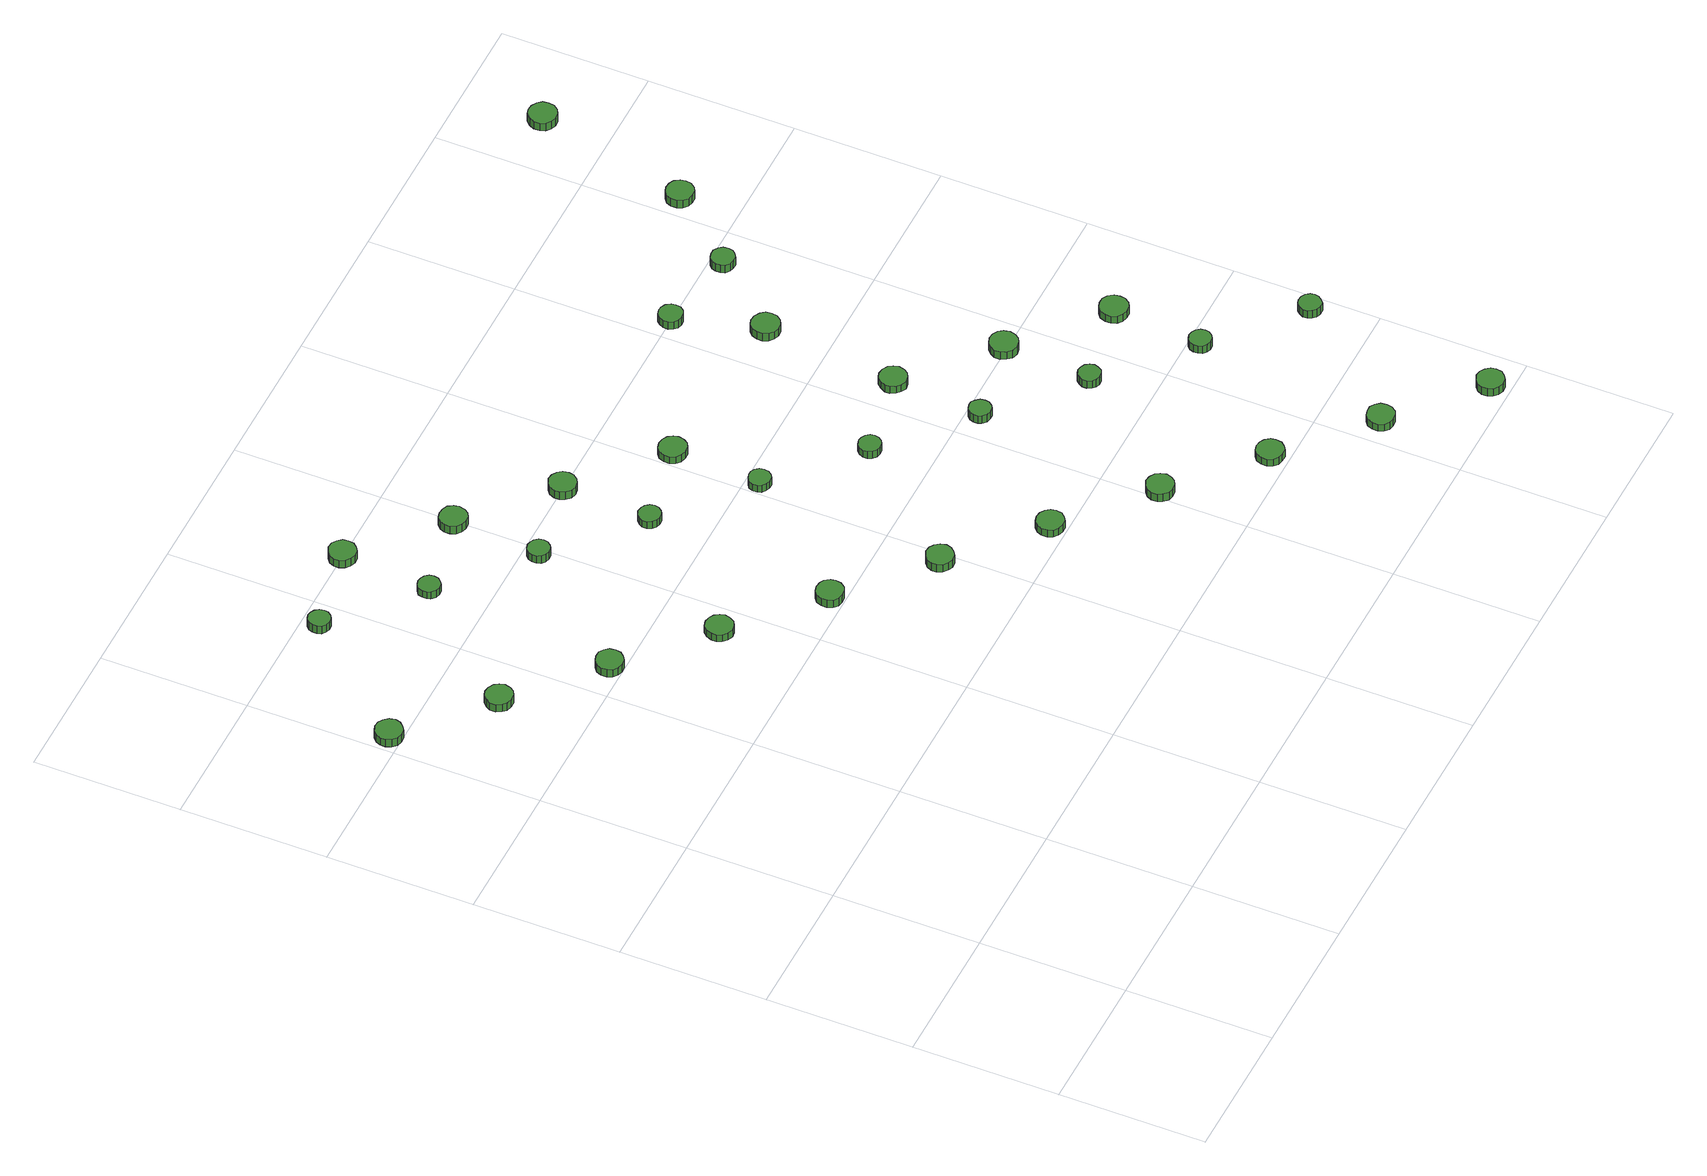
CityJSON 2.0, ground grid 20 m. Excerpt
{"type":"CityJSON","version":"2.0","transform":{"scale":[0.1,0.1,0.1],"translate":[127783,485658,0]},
"CityObjects":{
"tree1":{"type":"SolitaryVegetationObject","attributes":{"function":"something"},"geometry":[{"type":"MultiSurface","lod":"1","boundaries":[[[0,1,2,3,4,5,6,7,8,9,10,11,12,13,14]],[[15,16,17,18,19,20,21,22,23,24,25,26,27,28,29]],[[0,29,28,1]],[[1,28,27,2]],[[2,27,26,3]],[[3,26,25,4]],[[4,25,24,5]],[[5,24,23,6]],[[6,23,22,7]],[[7,22,21,8]],[[8,21,20,9]],[[9,20,19,10]],[[10,19,18,11]],[[11,18,17,12]],[[12,17,16,13]],[[13,16,15,14]],[[14,15,29,0]]]}]},
"tree2":{"type":"SolitaryVegetationObject","attributes":{"function":"something"},"geometry":[{"type":"MultiSurface","lod":"1","boundaries":[[[30,31,32,33,34,35,36,37,38,39,40,41,42,43,44]],[[45,46,47,48,49,50,51,52,53,54,55,56,57,58,59]],[[30,59,58,31]],[[31,58,57,32]],[[32,57,56,33]],[[33,56,55,34]],[[34,55,54,35]],[[35,54,53,36]],[[36,53,52,37]],[[37,52,51,38]],[[38,51,50,39]],[[39,50,49,40]],[[40,49,48,41]],[[41,48,47,42]],[[42,47,46,43]],[[43,46,45,44]],[[44,45,59,30]]]}]},
"tree3":{"type":"SolitaryVegetationObject","attributes":{"function":"something"},"geometry":[{"type":"MultiSurface","lod":"1","boundaries":[[[60,61,62,63,64,65,66,67,68,69,70,71,72,73,74]],[[75,76,77,78,79,80,81,82,83,84,85,86,87,88,89]],[[60,89,88,61]],[[61,88,87,62]],[[62,87,86,63]],[[63,86,85,64]],[[64,85,84,65]],[[65,84,83,66]],[[66,83,82,67]],[[67,82,81,68]],[[68,81,80,69]],[[69,80,79,70]],[[70,79,78,71]],[[71,78,77,72]],[[72,77,76,73]],[[73,76,75,74]],[[74,75,89,60]]]}]},
"tree4":{"type":"SolitaryVegetationObject","attributes":{"function":"something"},"geometry":[{"type":"MultiSurface","lod":"1","boundaries":[[[90,91,92,93,94,95,96,97,98,99,100,101,102,103,104]],[[105,106,107,108,109,110,111,112,113,114,115,116,117,118,119]],[[90,119,118,91]],[[91,118,117,92]],[[92,117,116,93]],[[93,116,115,94]],[[94,115,114,95]],[[95,114,113,96]],[[96,113,112,97]],[[97,112,111,98]],[[98,111,110,99]],[[99,110,109,100]],[[100,109,108,101]],[[101,108,107,102]],[[102,107,106,103]],[[103,106,105,104]],[[104,105,119,90]]]}]},
"tree5":{"type":"SolitaryVegetationObject","attributes":{"function":"something"},"geometry":[{"type":"MultiSurface","lod":"1","boundaries":[[[120,121,122,123,124,125,126,127,128,129,130,131,132,133,134]],[[135,136,137,138,139,140,141,142,143,144,145,146,147,148,149]],[[120,149,148,121]],[[121,148,147,122]],[[122,147,146,123]],[[123,146,145,124]],[[124,145,144,125]],[[125,144,143,126]],[[126,143,142,127]],[[127,142,141,128]],[[128,141,140,129]],[[129,140,139,130]],[[130,139,138,131]],[[131,138,137,132]],[[132,137,136,133]],[[133,136,135,134]],[[134,135,149,120]]]}]},
"tree6":{"type":"SolitaryVegetationObject","attributes":{"function":"something"},"geometry":[{"type":"MultiSurface","lod":"1","boundaries":[[[150,151,152,153,154,155,156,157,158,159,160,161,162,163,164]],[[165,166,167,168,169,170,171,172,173,174,175,176,177,178,179]],[[150,179,178,151]],[[151,178,177,152]],[[152,177,176,153]],[[153,176,175,154]],[[154,175,174,155]],[[155,174,173,156]],[[156,173,172,157]],[[157,172,171,158]],[[158,171,170,159]],[[159,170,169,160]],[[160,169,168,161]],[[161,168,167,162]],[[162,167,166,163]],[[163,166,165,164]],[[164,165,179,150]]]}]},
"tree7":{"type":"SolitaryVegetationObject","attributes":{"function":"something"},"geometry":[{"type":"MultiSurface","lod":"1","boundaries":[[[180,181,182,183,184,185,186,187,188,189,190,191,192,193,194]],[[195,196,197,198,199,200,201,202,203,204,205,206,207,208,209]],[[180,209,208,181]],[[181,208,207,182]],[[182,207,206,183]],[[183,206,205,184]],[[184,205,204,185]],[[185,204,203,186]],[[186,203,202,187]],[[187,202,201,188]],[[188,201,200,189]],[[189,200,199,190]],[[190,199,198,191]],[[191,198,197,192]],[[192,197,196,193]],[[193,196,195,194]],[[194,195,209,180]]]}]},
"tree8":{"type":"SolitaryVegetationObject","attributes":{"function":"something"},"geometry":[{"type":"MultiSurface","lod":"1","boundaries":[[[210,211,212,213,214,215,216,217,218,219,220,221,222,223,224]],[[225,226,227,228,229,230,231,232,233,234,235,236,237,238,239]],[[210,239,238,211]],[[211,238,237,212]],[[212,237,236,213]],[[213,236,235,214]],[[214,235,234,215]],[[215,234,233,216]],[[216,233,232,217]],[[217,232,231,218]],[[218,231,230,219]],[[219,230,229,220]],[[220,229,228,221]],[[221,228,227,222]],[[222,227,226,223]],[[223,226,225,224]],[[224,225,239,210]]]}]},
"tree9":{"type":"SolitaryVegetationObject","attributes":{"function":"something"},"geometry":[{"type":"MultiSurface","lod":"1","boundaries":[[[240,241,242,243,244,245,246,247,248,249,250,251,252,253,254]],[[255,256,257,258,259,260,261,262,263,264,265,266,267,268,269]],[[240,269,268,241]],[[241,268,267,242]],[[242,267,266,243]],[[243,266,265,244]],[[244,265,264,245]],[[245,264,263,246]],[[246,263,262,247]],[[247,262,261,248]],[[248,261,260,249]],[[249,260,259,250]],[[250,259,258,251]],[[251,258,257,252]],[[252,257,256,253]],[[253,256,255,254]],[[254,255,269,240]]]}]},
"tree10":{"type":"SolitaryVegetationObject","attributes":{"function":"something"},"geometry":[{"type":"MultiSurface","lod":"1","boundaries":[[[270,271,272,273,274,275,276,277,278,279,280,281,282,283,284]],[[285,286,287,288,289,290,291,292,293,294,295,296,297,298,299]],[[270,299,298,271]],[[271,298,297,272]],[[272,297,296,273]],[[273,296,295,274]],[[274,295,294,275]],[[275,294,293,276]],[[276,293,292,277]],[[277,292,291,278]],[[278,291,290,279]],[[279,290,289,280]],[[280,289,288,281]],[[281,288,287,282]],[[282,287,286,283]],[[283,286,285,284]],[[284,285,299,270]]]}]},
"tree11":{"type":"SolitaryVegetationObject","attributes":{"function":"something"},"geometry":[{"type":"MultiSurface","lod":"1","boundaries":[[[300,301,302,303,304,305,306,307,308,309,310,311,312,313,314]],[[315,316,317,318,319,320,321,322,323,324,325,326,327,328,329]],[[300,329,328,301]],[[301,328,327,302]],[[302,327,326,303]],[[303,326,325,304]],[[304,325,324,305]],[[305,324,323,306]],[[306,323,322,307]],[[307,322,321,308]],[[308,321,320,309]],[[309,320,319,310]],[[310,319,318,311]],[[311,318,317,312]],[[312,317,316,313]],[[313,316,315,314]],[[314,315,329,300]]]}]},
"tree12":{"type":"SolitaryVegetationObject","attributes":{"function":"something"},"geometry":[{"type":"MultiSurface","lod":"1","boundaries":[[[330,331,332,333,334,335,336,337,338,339,340,341,342,343,344]],[[345,346,347,348,349,350,351,352,353,354,355,356,357,358,359]],[[330,359,358,331]],[[331,358,357,332]],[[332,357,356,333]],[[333,356,355,334]],[[334,355,354,335]],[[335,354,353,336]],[[336,353,352,337]],[[337,352,351,338]],[[338,351,350,339]],[[339,350,349,340]],[[340,349,348,341]],[[341,348,347,342]],[[342,347,346,343]],[[343,346,345,344]],[[344,345,359,330]]]}]},
"tree13":{"type":"SolitaryVegetationObject","attributes":{"function":"something"},"geometry":[{"type":"MultiSurface","lod":"1","boundaries":[[[360,361,362,363,364,365,366,367,368,369,370,371,372,373,374]],[[375,376,377,378,379,380,381,382,383,384,385,386,387,388,389]],[[360,389,388,361]],[[361,388,387,362]],[[362,387,386,363]],[[363,386,385,364]],[[364,385,384,365]],[[365,384,383,366]],[[366,383,382,367]],[[367,382,381,368]],[[368,381,380,369]],[[369,380,379,370]],[[370,379,378,371]],[[371,378,377,372]],[[372,377,376,373]],[[373,376,375,374]],[[374,375,389,360]]]}]},
"tree14":{"type":"SolitaryVegetationObject","attributes":{"function":"something"},"geometry":[{"type":"MultiSurface","lod":"1","boundaries":[[[390,391,392,393,394,395,396,397,398,399,400,401,402,403,404]],[[405,406,407,408,409,410,411,412,413,414,415,416,417,418,419]],[[390,419,418,391]],[[391,418,417,392]],[[392,417,416,393]],[[393,416,415,394]],[[394,415,414,395]],[[395,414,413,396]],[[396,413,412,397]],[[397,412,411,398]],[[398,411,410,399]],[[399,410,409,400]],[[400,409,408,401]],[[401,408,407,402]],[[402,407,406,403]],[[403,406,405,404]],[[404,405,419,390]]]}]},
"tree15":{"type":"SolitaryVegetationObject","attributes":{"function":"something"},"geometry":[{"type":"MultiSurface","lod":"1","boundaries":[[[420,421,422,423,424,425,426,427,428,429,430,431,432,433,434]],[[435,436,437,438,439,440,441,442,443,444,445,446,447,448,449]],[[420,449,448,421]],[[421,448,447,422]],[[422,447,446,423]],[[423,446,445,424]],[[424,445,444,425]],[[425,444,443,426]],[[426,443,442,427]],[[427,442,441,428]],[[428,441,440,429]],[[429,440,439,430]],[[430,439,438,431]],[[431,438,437,432]],[[432,437,436,433]],[[433,436,435,434]],[[434,435,449,420]]]}]},
"tree16":{"type":"SolitaryVegetationObject","attributes":{"function":"something"},"geometry":[{"type":"MultiSurface","lod":"1","boundaries":[[[450,451,452,453,454,455,456,457,458,459,460,461,462,463,464]],[[465,466,467,468,469,470,471,472,473,474,475,476,477,478,479]],[[450,479,478,451]],[[451,478,477,452]],[[452,477,476,453]],[[453,476,475,454]],[[454,475,474,455]],[[455,474,473,456]],[[456,473,472,457]],[[457,472,471,458]],[[458,471,470,459]],[[459,470,469,460]],[[460,469,468,461]],[[461,468,467,462]],[[462,467,466,463]],[[463,466,465,464]],[[464,465,479,450]]]}]},
"tree17":{"type":"SolitaryVegetationObject","attributes":{"function":"something"},"geometry":[{"type":"MultiSurface","lod":"1","boundaries":[[[480,481,482,483,484,485,486,487,488,489,490,491,492,493,494]],[[495,496,497,498,499,500,501,502,503,504,505,506,507,508,509]],[[480,509,508,481]],[[481,508,507,482]],[[482,507,506,483]],[[483,506,505,484]],[[484,505,504,485]],[[485,504,503,486]],[[486,503,502,487]],[[487,502,501,488]],[[488,501,500,489]],[[489,500,499,490]],[[490,499,498,491]],[[491,498,497,492]],[[492,497,496,493]],[[493,496,495,494]],[[494,495,509,480]]]}]},
"tree18":{"type":"SolitaryVegetationObject","attributes":{"function":"something"},"geometry":[{"type":"MultiSurface","lod":"1","boundaries":[[[510,511,512,513,514,515,516,517,518,519,520,521,522,523,524]],[[525,526,527,528,529,530,531,532,533,534,535,536,537,538,539]],[[510,539,538,511]],[[511,538,537,512]],[[512,537,536,513]],[[513,536,535,514]],[[514,535,534,515]],[[515,534,533,516]],[[516,533,532,517]],[[517,532,531,518]],[[518,531,530,519]],[[519,530,529,520]],[[520,529,528,521]],[[521,528,527,522]],[[522,527,526,523]],[[523,526,525,524]],[[524,525,539,510]]]}]},
"tree19":{"type":"SolitaryVegetationObject","attributes":{"function":"something"},"geometry":[{"type":"MultiSurface","lod":"1","boundaries":[[[540,541,542,543,544,545,546,547,548,549,550,551,552,553,554]],[[555,556,557,558,559,560,561,562,563,564,565,566,567,568,569]],[[540,569,568,541]],[[541,568,567,542]],[[542,567,566,543]],[[543,566,565,544]],[[544,565,564,545]],[[545,564,563,546]],[[546,563,562,547]],[[547,562,561,548]],[[548,561,560,549]],[[549,560,559,550]],[[550,559,558,551]],[[551,558,557,552]],[[552,557,556,553]],[[553,556,555,554]],[[554,555,569,540]]]}]},
"tree20":{"type":"SolitaryVegetationObject","attributes":{"function":"something"},"geometry":[{"type":"MultiSurface","lod":"1","boundaries":[[[570,571,572,573,574,575,576,577,578,579,580,581,582,583,584]],[[585,586,587,588,589,590,591,592,593,594,595,596,597,598,599]],[[570,599,598,571]],[[571,598,597,572]],[[572,597,596,573]],[[573,596,595,574]],[[574,595,594,575]],[[575,594,593,576]],[[576,593,592,577]],[[577,592,591,578]],[[578,591,590,579]],[[579,590,589,580]],[[580,589,588,581]],[[581,588,587,582]],[[582,587,586,583]],[[583,586,585,584]],[[584,585,599,570]]]}]},
"tree21":{"type":"SolitaryVegetationObject","attributes":{"function":"something"},"geometry":[{"type":"MultiSurface","lod":"1","boundaries":[[[600,601,602,603,604,605,606,607,608,609,610,611,612,613,614]],[[615,616,617,618,619,620,621,622,623,624,625,626,627,628,629]],[[600,629,628,601]],[[601,628,627,602]],[[602,627,626,603]],[[603,626,625,604]],[[604,625,624,605]],[[605,624,623,606]],[[606,623,622,607]],[[607,622,621,608]],[[608,621,620,609]],[[609,620,619,610]],[[610,619,618,611]],[[611,618,617,612]],[[612,617,616,613]],[[613,616,615,614]],[[614,615,629,600]]]}]},
"tree22":{"type":"SolitaryVegetationObject","attributes":{"function":"something"},"geometry":[{"type":"MultiSurface","lod":"1","boundaries":[[[630,631,632,633,634,635,636,637,638,639,640,641,642,643,644]],[[645,646,647,648,649,650,651,652,653,654,655,656,657,658,659]],[[630,659,658,631]],[[631,658,657,632]],[[632,657,656,633]],[[633,656,655,634]],[[634,655,654,635]],[[635,654,653,636]],[[636,653,652,637]],[[637,652,651,638]],[[638,651,650,639]],[[639,650,649,640]],[[640,649,648,641]],[[641,648,647,642]],[[642,647,646,643]],[[643,646,645,644]],[[644,645,659,630]]]}]},
"tree23":{"type":"SolitaryVegetationObject","attributes":{"function":"something"},"geometry":[{"type":"MultiSurface","lod":"1","boundaries":[[[660,661,662,663,664,665,666,667,668,669,670,671,672,673,674]],[[675,676,677,678,679,680,681,682,683,684,685,686,687,688,689]],[[660,689,688,661]],[[661,688,687,662]],[[662,687,686,663]],[[663,686,685,664]],[[664,685,684,665]],[[665,684,683,666]],[[666,683,682,667]],[[667,682,681,668]],[[668,681,680,669]],[[669,680,679,670]],[[670,679,678,671]],[[671,678,677,672]],[[672,677,676,673]],[[673,676,675,674]],[[674,675,689,660]]]}]},
"tree24":{"type":"SolitaryVegetationObject","attributes":{"function":"something"},"geometry":[{"type":"MultiSurface","lod":"1","boundaries":[[[690,691,692,693,694,695,696,697,698,699,700,701,702,703,704]],[[705,706,707,708,709,710,711,712,713,714,715,716,717,718,719]],[[690,719,718,691]],[[691,718,717,692]],[[692,717,716,693]],[[693,716,715,694]],[[694,715,714,695]],[[695,714,713,696]],[[696,713,712,697]],[[697,712,711,698]],[[698,711,710,699]],[[699,710,709,700]],[[700,709,708,701]],[[701,708,707,702]],[[702,707,706,703]],[[703,706,705,704]],[[704,705,719,690]]]}]},
"tree25":{"type":"SolitaryVegetationObject","attributes":{"function":"something"},"geometry":[{"type":"MultiSurface","lod":"1","boundaries":[[[720,721,722,723,724,725,726,727,728,729,730,731,732,733,734]],[[735,736,737,738,739,740,741,742,743,744,745,746,747,748,749]],[[720,749,748,721]],[[721,748,747,722]],[[722,747,746,723]],[[723,746,745,724]],[[724,745,744,725]],[[725,744,743,726]],[[726,743,742,727]],[[727,742,741,728]],[[728,741,740,729]],[[729,740,739,730]],[[730,739,738,731]],[[731,738,737,732]],[[732,737,736,733]],[[733,736,735,734]],[[734,735,749,720]]]}]},
"tree26":{"type":"SolitaryVegetationObject","attributes":{"function":"something"},"geometry":[{"type":"MultiSurface","lod":"1","boundaries":[[[750,751,752,753,754,755,756,757,758,759,760,761,762,763,764]],[[765,766,767,768,769,770,771,772,773,774,775,776,777,778,779]],[[750,779,778,751]],[[751,778,777,752]],[[752,777,776,753]],[[753,776,775,754]],[[754,775,774,755]],[[755,774,773,756]],[[756,773,772,757]],[[757,772,771,758]],[[758,771,770,759]],[[759,770,769,760]],[[760,769,768,761]],[[761,768,767,762]],[[762,767,766,763]],[[763,766,765,764]],[[764,765,779,750]]]}]},
"tree27":{"type":"SolitaryVegetationObject","attributes":{"function":"something"},"geometry":[{"type":"MultiSurface","lod":"1","boundaries":[[[780,781,782,783,784,785,786,787,788,789,790,791,792,793,794]],[[795,796,797,798,799,800,801,802,803,804,805,806,807,808,809]],[[780,809,808,781]],[[781,808,807,782]],[[782,807,806,783]],[[783,806,805,784]],[[784,805,804,785]],[[785,804,803,786]],[[786,803,802,787]],[[787,802,801,788]],[[788,801,800,789]],[[789,800,799,790]],[[790,799,798,791]],[[791,798,797,792]],[[792,797,796,793]],[[793,796,795,794]],[[794,795,809,780]]]}]},
"tree28":{"type":"SolitaryVegetationObject","attributes":{"function":"something"},"geometry":[{"type":"MultiSurface","lod":"1","boundaries":[[[810,811,812,813,814,815,816,817,818,819,820,821,822,823,824]],[[825,826,827,828,829,830,831,832,833,834,835,836,837,838,839]],[[810,839,838,811]],[[811,838,837,812]],[[812,837,836,813]],[[813,836,835,814]],[[814,835,834,815]],[[815,834,833,816]],[[816,833,832,817]],[[817,832,831,818]],[[818,831,830,819]],[[819,830,829,820]],[[820,829,828,821]],[[821,828,827,822]],[[822,827,826,823]],[[823,826,825,824]],[[824,825,839,810]]]}]},
"tree29":{"type":"SolitaryVegetationObject","attributes":{"function":"something"},"geometry":[{"type":"MultiSurface","lod":"1","boundaries":[[[840,841,842,843,844,845,846,847,848,849,850,851,852,853,854]],[[855,856,857,858,859,860,861,862,863,864,865,866,867,868,869]],[[840,869,868,841]],[[841,868,867,842]],[[842,867,866,843]],[[843,866,865,844]],[[844,865,864,845]],[[845,864,863,846]],[[846,863,862,847]],[[847,862,861,848]],[[848,861,860,849]],[[849,860,859,850]],[[850,859,858,851]],[[851,858,857,852]],[[852,857,856,853]],[[853,856,855,854]],[[854,855,869,840]]]}]},
"tree30":{"type":"SolitaryVegetationObject","attributes":{"function":"something"},"geometry":[{"type":"MultiSurface","lod":"1","boundaries":[[[870,871,872,873,874,875,876,877,878,879,880,881,882,883,884]],[[885,886,887,888,889,890,891,892,893,894,895,896,897,898,899]],[[870,899,898,871]],[[871,898,897,872]],[[872,897,896,873]],[[873,896,895,874]],[[874,895,894,875]],[[875,894,893,876]],[[876,893,892,877]],[[877,892,891,878]],[[878,891,890,879]],[[879,890,889,880]],[[880,889,888,881]],[[881,888,887,882]],[[882,887,886,883]],[[883,886,885,884]],[[884,885,899,870]]]}]},
"tree31":{"type":"SolitaryVegetationObject","attributes":{"function":"something"},"geometry":[{"type":"MultiSurface","lod":"1","boundaries":[[[900,901,902,903,904,905,906,907,908,909,910,911,912,913,914]],[[915,916,917,918,919,920,921,922,923,924,925,926,927,928,929]],[[900,929,928,901]],[[901,928,927,902]],[[902,927,926,903]],[[903,926,925,904]],[[904,925,924,905]],[[905,924,923,906]],[[906,923,922,907]],[[907,922,921,908]],[[908,921,920,909]],[[909,920,919,910]],[[910,919,918,911]],[[911,918,917,912]],[[912,917,916,913]],[[913,916,915,914]],[[914,915,929,900]]]}]},
"tree32":{"type":"SolitaryVegetationObject","attributes":{"function":"something"},"geometry":[{"type":"MultiSurface","lod":"1","boundaries":[[[930,931,932,933,934,935,936,937,938,939,940,941,942,943,944]],[[945,946,947,948,949,950,951,952,953,954,955,956,957,958,959]],[[930,959,958,931]],[[931,958,957,932]],[[932,957,956,933]],[[933,956,955,934]],[[934,955,954,935]],[[935,954,953,936]],[[936,953,952,937]],[[937,952,951,938]],[[938,951,950,939]],[[939,950,949,940]],[[940,949,948,941]],[[941,948,947,942]],[[942,947,946,943]],[[943,946,945,944]],[[944,945,959,930]]]}]},
"tree33":{"type":"SolitaryVegetationObject","attributes":{"function":"something"},"geometry":[{"type":"MultiSurface","lod":"1","boundaries":[[[960,961,962,963,964,965,966,967,968,969,970,971,972,973,974]],[[975,976,977,978,979,980,981,982,983,984,985,986,987,988,989]],[[960,989,988,961]],[[961,988,987,962]],[[962,987,986,963]],[[963,986,985,964]],[[964,985,984,965]],[[965,984,983,966]],[[966,983,982,967]],[[967,982,981,968]],[[968,981,980,969]],[[969,980,979,970]],[[970,979,978,971]],[[971,978,977,972]],[[972,977,976,973]],[[973,976,975,974]],[[974,975,989,960]]]}]}
},
"vertices":[
[37,1014,24],[35,1022,24],[30,1028,24],[24,1032,24],[16,1033,24],[9,1030,24],[3,1025,24],[0,1018,24],[0,1011,24],[3,1004,24],[9,998,24],[16,996,24],[24,997,24],[30,1001,24],[35,1007,24],[35,1007,11],[30,1001,11],[24,997,11],[16,996,11],[9,998,11],[3,1004,11],[0,1011,11],[0,1018,11],[3,1025,11],[9,1030,11],[16,1033,11],[24,1032,11],[30,1028,11],[35,1022,11],[37,1014,11],
[150,916,23],[148,923,23],[144,929,23],[137,933,23],[129,934,23],[122,932,23],[117,927,23],[113,920,23],[113,912,23],[117,905,23],[122,900,23],[129,898,23],[137,898,23],[144,902,23],[148,908,23],[148,908,10],[144,902,10],[137,898,10],[129,898,10],[122,900,10],[117,905,10],[113,912,10],[113,920,10],[117,927,10],[122,932,10],[129,934,10],[137,933,10],[144,929,10],[148,923,10],[150,916,10],
[262,816,23],[261,824,23],[256,830,23],[250,834,23],[242,834,23],[235,832,23],[229,827,23],[226,820,23],[226,812,23],[229,805,23],[235,800,23],[242,798,23],[250,799,23],[256,803,23],[261,809,23],[261,809,10],[256,803,10],[250,799,10],[242,798,10],[235,800,10],[229,805,10],[226,812,10],[226,820,10],[229,827,10],[235,832,10],[242,834,10],[250,834,10],[256,830,10],[261,824,10],[262,816,10],
[174,1174,24],[173,1180,24],[169,1185,24],[164,1188,24],[158,1189,24],[152,1187,24],[147,1183,24],[145,1177,24],[145,1171,24],[147,1165,24],[152,1161,24],[158,1159,24],[164,1160,24],[169,1163,24],[173,1168,24],[173,1168,11],[169,1163,11],[164,1160,11],[158,1159,11],[152,1161,11],[147,1165,11],[145,1171,11],[145,1177,11],[147,1183,11],[152,1187,11],[158,1189,11],[164,1188,11],[169,1185,11],[173,1180,11],[174,1174,11],
[375,718,22],[373,725,22],[369,731,22],[362,735,22],[355,736,22],[347,734,22],[342,728,22],[339,721,22],[339,714,22],[342,707,22],[347,702,22],[355,699,22],[362,700,22],[369,704,22],[373,710,22],[373,710,10],[369,704,10],[362,700,10],[355,699,10],[347,702,10],[342,707,10],[339,714,10],[339,721,10],[342,728,10],[347,734,10],[355,736,10],[362,735,10],[369,731,10],[373,725,10],[375,718,10],
[286,1075,23],[285,1081,23],[281,1086,23],[276,1089,23],[270,1090,23],[264,1088,23],[259,1084,23],[257,1078,23],[257,1072,23],[259,1067,23],[264,1062,23],[270,1060,23],[276,1061,23],[281,1064,23],[285,1069,23],[285,1069,11],[281,1064,11],[276,1061,11],[270,1060,11],[264,1062,11],[259,1067,11],[257,1072,11],[257,1078,11],[259,1084,11],[264,1088,11],[270,1090,11],[276,1089,11],[281,1086,11],[285,1081,11],[286,1075,11],
[296,1197,25],[295,1204,25],[290,1210,25],[284,1214,25],[276,1215,25],[269,1212,25],[263,1207,25],[260,1200,25],[260,1193,25],[263,1186,25],[269,1181,25],[276,1178,25],[284,1179,25],[290,1183,25],[295,1189,25],[295,1189,12],[290,1183,12],[284,1179,12],[276,1178,12],[269,1181,12],[263,1186,12],[260,1193,12],[260,1200,12],[263,1207,12],[269,1212,12],[276,1215,12],[284,1214,12],[290,1210,12],[295,1204,12],[296,1197,12],
[487,618,22],[486,625,22],[481,632,22],[475,635,22],[467,636,22],[460,634,22],[454,629,22],[451,622,22],[451,614,22],[454,607,22],[460,602,22],[467,600,22],[475,601,22],[481,604,22],[486,611,22],[486,611,9],[481,604,9],[475,601,9],[467,600,9],[460,602,9],[454,607,9],[451,614,9],[451,622,9],[454,629,9],[460,634,9],[467,636,9],[475,635,9],[481,632,9],[486,625,9],[487,618,9],
[399,977,24],[398,983,24],[394,988,24],[389,991,24],[383,992,24],[377,990,24],[372,986,24],[370,980,24],[370,974,24],[372,968,24],[377,964,24],[383,962,24],[389,963,24],[394,966,24],[398,971,24],[398,971,11],[394,966,11],[389,963,11],[383,962,11],[377,964,11],[372,968,11],[370,974,11],[370,980,11],[372,986,11],[377,990,11],[383,992,11],[389,991,11],[394,988,11],[398,983,11],[399,977,11],
[410,1097,23],[408,1104,23],[404,1111,23],[397,1114,23],[389,1115,23],[382,1113,23],[376,1108,23],[373,1101,23],[373,1093,23],[376,1086,23],[382,1081,23],[389,1079,23],[397,1079,23],[404,1083,23],[408,1089,23],[408,1089,10],[404,1083,10],[397,1079,10],[389,1079,10],[382,1081,10],[376,1086,10],[373,1093,10],[373,1101,10],[376,1108,10],[382,1113,10],[389,1115,10],[397,1114,10],[404,1111,10],[408,1104,10],[410,1097,10],
[601,519,22],[599,527,22],[594,533,22],[588,537,22],[580,538,22],[573,535,22],[567,530,22],[564,523,22],[564,516,22],[567,509,22],[573,504,22],[580,501,22],[588,502,22],[594,506,22],[599,512,22],[599,512,9],[594,506,9],[588,502,9],[580,501,9],[573,504,9],[567,509,9],[564,516,9],[564,523,9],[567,530,9],[573,535,9],[580,538,9],[588,537,9],[594,533,9],[599,527,9],[601,519,9],
[512,877,23],[511,883,23],[507,888,23],[502,891,23],[495,892,23],[490,890,23],[485,886,23],[482,880,23],[482,874,23],[485,868,23],[490,864,23],[495,862,23],[502,863,23],[507,866,23],[511,871,23],[511,871,11],[507,866,11],[502,863,11],[495,862,11],[490,864,11],[485,868,11],[482,874,11],[482,880,11],[485,886,11],[490,890,11],[495,892,11],[502,891,11],[507,888,11],[511,883,11],[512,877,11],
[521,998,22],[520,1006,22],[515,1012,22],[509,1016,22],[501,1017,22],[494,1014,22],[488,1009,22],[485,1002,22],[485,995,22],[488,988,22],[494,982,22],[501,980,22],[509,981,22],[515,985,22],[520,991,22],[520,991,9],[515,985,9],[509,981,9],[501,980,9],[494,982,9],[488,988,9],[485,995,9],[485,1002,9],[488,1009,9],[494,1014,9],[501,1017,9],[509,1016,9],[515,1012,9],[520,1006,9],[521,998,9],
[712,420,22],[711,427,22],[706,433,22],[700,437,22],[692,438,22],[685,436,22],[679,431,22],[676,424,22],[676,416,22],[679,409,22],[685,404,22],[692,402,22],[700,402,22],[706,406,22],[711,412,22],[711,412,10],[706,406,10],[700,402,10],[692,402,10],[685,404,10],[679,409,10],[676,416,10],[676,424,10],[679,431,10],[685,436,10],[692,438,10],[700,437,10],[706,433,10],[711,427,10],[712,420,10],
[625,779,24],[624,785,24],[620,790,24],[615,793,24],[609,793,24],[603,791,24],[598,787,24],[596,782,24],[596,775,24],[598,770,24],[603,766,24],[609,764,24],[615,764,24],[620,767,24],[624,772,24],[624,772,12],[620,767,12],[615,764,12],[609,764,12],[603,766,12],[598,770,12],[596,775,12],[596,782,12],[598,787,12],[603,791,12],[609,793,12],[615,793,12],[620,790,12],[624,785,12],[625,779,12],
[635,900,22],[633,907,22],[629,913,22],[622,917,22],[614,918,22],[607,916,22],[601,911,22],[598,904,22],[598,896,22],[601,889,22],[607,884,22],[614,882,22],[622,882,22],[629,886,22],[633,892,22],[633,892,10],[629,886,10],[622,882,10],[614,882,10],[607,884,10],[601,889,10],[598,896,10],[598,904,10],[601,911,10],[607,916,10],[614,918,10],[622,917,10],[629,913,10],[633,907,10],[635,900,10],
[826,321,23],[824,329,23],[820,335,23],[813,339,23],[805,340,23],[798,337,23],[792,332,23],[789,325,23],[789,317,23],[792,311,23],[798,305,23],[805,303,23],[813,304,23],[820,308,23],[824,314,23],[824,314,10],[820,308,10],[813,304,10],[805,303,10],[798,305,10],[792,311,10],[789,317,10],[789,325,10],[792,332,10],[798,337,10],[805,340,10],[813,339,10],[820,335,10],[824,329,10],[826,321,10],
[737,679,23],[736,685,23],[732,690,23],[727,693,23],[721,694,23],[715,692,23],[710,688,23],[707,682,23],[707,676,23],[710,670,23],[715,666,23],[721,664,23],[727,665,23],[732,668,23],[736,673,23],[736,673,11],[732,668,11],[727,665,11],[721,664,11],[715,666,11],[710,670,11],[707,676,11],[707,682,11],[710,688,11],[715,692,11],[721,694,11],[727,693,11],[732,690,11],[736,685,11],[737,679,11],
[938,223,22],[937,230,22],[932,236,22],[926,240,22],[918,241,22],[911,239,22],[905,234,22],[902,227,22],[902,219,22],[905,212,22],[911,207,22],[918,205,22],[926,205,22],[932,209,22],[937,215,22],[937,215,10],[932,209,10],[926,205,10],[918,205,10],[911,207,10],[905,212,10],[902,219,10],[902,227,10],[905,234,10],[911,239,10],[918,241,10],[926,240,10],[932,236,10],[937,230,10],[938,223,10],
[850,580,23],[849,586,23],[845,591,23],[840,595,23],[834,595,23],[828,593,23],[823,589,23],[821,583,23],[821,577,23],[823,572,23],[828,567,23],[834,566,23],[840,566,23],[845,569,23],[849,574,23],[849,574,10],[845,569,10],[840,566,10],[834,566,10],[828,567,10],[823,572,10],[821,577,10],[821,583,10],[823,589,10],[828,593,10],[834,595,10],[840,595,10],[845,591,10],[849,586,10],[850,580,10],
[860,702,22],[858,709,22],[854,715,22],[847,719,22],[839,720,22],[832,718,22],[827,712,22],[823,705,22],[823,698,22],[827,691,22],[832,686,22],[839,683,22],[847,684,22],[854,688,22],[858,694,22],[858,694,10],[854,688,10],[847,684,10],[839,683,10],[832,686,10],[827,691,10],[823,698,10],[823,705,10],[827,712,10],[832,718,10],[839,720,10],[847,719,10],[854,715,10],[858,709,10],[860,702,10],
[1051,123,22],[1050,131,22],[1045,137,22],[1039,141,22],[1031,141,22],[1024,139,22],[1018,134,22],[1015,127,22],[1015,119,22],[1018,112,22],[1024,107,22],[1031,105,22],[1039,106,22],[1045,109,22],[1050,116,22],[1050,116,10],[1045,109,10],[1039,106,10],[1031,105,10],[1024,107,10],[1018,112,10],[1015,119,10],[1015,127,10],[1018,134,10],[1024,139,10],[1031,141,10],[1039,141,10],[1045,137,10],[1050,131,10],[1051,123,10],
[963,482,23],[961,488,23],[958,493,23],[952,496,23],[946,497,23],[940,495,23],[936,491,23],[933,485,23],[933,479,23],[936,473,23],[940,469,23],[946,467,23],[952,468,23],[958,471,23],[961,476,23],[961,476,10],[958,471,10],[952,468,10],[946,467,10],[940,469,10],[936,473,10],[933,479,10],[933,485,10],[936,491,10],[940,495,10],[946,497,10],[952,496,10],[958,493,10],[961,488,10],[963,482,10],
[878,884,23],[877,892,23],[872,898,23],[865,902,23],[857,903,23],[850,901,23],[844,895,23],[841,888,23],[841,880,23],[844,873,23],[850,868,23],[857,865,23],[865,866,23],[872,870,23],[877,876,23],[877,876,10],[872,870,10],[865,866,10],[857,865,10],[850,868,10],[844,873,10],[841,880,10],[841,888,10],[844,895,10],[850,901,10],[857,903,10],[865,902,10],[872,898,10],[877,892,10],[878,884,10],
[843,999,22],[842,1005,22],[838,1011,22],[832,1014,22],[826,1015,22],[819,1013,22],[815,1008,22],[812,1002,22],[812,995,22],[815,989,22],[819,985,22],[826,983,22],[832,984,22],[838,987,22],[842,992,22],[842,992,9],[838,987,9],[832,984,9],[826,983,9],[819,985,9],[815,989,9],[812,995,9],[812,1002,9],[815,1008,9],[819,1013,9],[826,1015,9],[832,1014,9],[838,1011,9],[842,1005,9],[843,999,9],
[973,602,22],[971,610,22],[967,616,22],[960,620,22],[952,621,22],[944,618,22],[939,613,22],[935,606,22],[935,598,22],[939,591,22],[944,585,22],[952,583,22],[960,584,22],[967,588,22],[971,594,22],[971,594,9],[967,588,9],[960,584,9],[952,583,9],[944,585,9],[939,591,9],[935,598,9],[935,606,9],[939,613,9],[944,618,9],[952,621,9],[960,620,9],[967,616,9],[971,610,9],[973,602,9],
[1163,25,23],[1162,32,23],[1157,38,23],[1151,42,23],[1143,43,23],[1136,40,23],[1130,35,23],[1127,28,23],[1127,21,23],[1130,14,23],[1136,9,23],[1143,6,23],[1151,7,23],[1157,11,23],[1162,17,23],[1162,17,10],[1157,11,10],[1151,7,10],[1143,6,10],[1136,9,10],[1130,14,10],[1127,21,10],[1127,28,10],[1130,35,10],[1136,40,10],[1143,43,10],[1151,42,10],[1157,38,10],[1162,32,10],[1163,25,10],
[1075,382,23],[1074,388,23],[1070,393,23],[1065,396,23],[1059,397,23],[1053,395,23],[1048,391,23],[1046,385,23],[1046,379,23],[1048,373,23],[1053,369,23],[1059,367,23],[1065,368,23],[1070,371,23],[1074,376,23],[1074,376,10],[1070,371,10],[1065,368,10],[1059,367,10],[1053,369,10],[1048,373,10],[1046,379,10],[1046,385,10],[1048,391,10],[1053,395,10],[1059,397,10],[1065,396,10],[1070,393,10],[1074,388,10],[1075,382,10],
[1086,503,22],[1085,511,22],[1080,518,22],[1073,522,22],[1065,522,22],[1058,520,22],[1052,515,22],[1049,507,22],[1049,499,22],[1052,492,22],[1058,487,22],[1065,485,22],[1073,485,22],[1080,489,22],[1085,496,22],[1085,496,10],[1080,489,10],[1073,485,10],[1065,485,10],[1058,487,10],[1052,492,10],[1049,499,10],[1049,507,10],[1052,515,10],[1058,520,10],[1065,522,10],[1073,522,10],[1080,518,10],[1085,511,10],[1086,503,10],
[961,981,21],[960,988,21],[956,993,21],[950,997,21],[943,997,21],[937,995,21],[932,991,21],[930,985,21],[930,978,21],[932,972,21],[937,968,21],[943,966,21],[950,966,21],[956,970,21],[960,975,21],[960,975,8],[956,970,8],[950,966,8],[943,966,8],[937,968,8],[932,972,8],[930,978,8],[930,985,8],[932,991,8],[937,995,8],[943,997,8],[950,997,8],[956,993,8],[960,988,8],[961,981,8],
[1188,284,23],[1187,290,23],[1183,295,23],[1178,298,23],[1171,299,23],[1165,297,23],[1161,292,23],[1158,287,23],[1158,281,23],[1161,275,23],[1165,271,23],[1171,269,23],[1178,269,23],[1183,273,23],[1187,278,23],[1187,278,10],[1183,273,10],[1178,269,10],[1171,269,10],[1165,271,10],[1161,275,10],[1158,281,10],[1158,287,10],[1161,292,10],[1165,297,10],[1171,299,10],[1178,298,10],[1183,295,10],[1187,290,10],[1188,284,10],
[1048,1079,19],[1047,1086,19],[1042,1093,19],[1036,1096,19],[1028,1097,19],[1021,1095,19],[1015,1090,19],[1012,1083,19],[1012,1075,19],[1015,1068,19],[1021,1063,19],[1028,1061,19],[1036,1061,19],[1042,1065,19],[1047,1071,19],[1047,1071,6],[1042,1065,6],[1036,1061,6],[1028,1061,6],[1021,1063,6],[1015,1068,6],[1012,1075,6],[1012,1083,6],[1015,1090,6],[1021,1095,6],[1028,1097,6],[1036,1096,6],[1042,1093,6],[1047,1086,6],[1048,1079,6],
[1103,1291,17],[1102,1299,17],[1097,1305,17],[1090,1309,17],[1082,1310,17],[1075,1308,17],[1069,1302,17],[1066,1295,17],[1066,1287,17],[1069,1280,17],[1075,1275,17],[1082,1272,17],[1090,1273,17],[1097,1277,17],[1102,1283,17],[1102,1283,4],[1097,1277,4],[1090,1273,4],[1082,1272,4],[1075,1275,4],[1069,1280,4],[1066,1287,4],[1066,1295,4],[1069,1302,4],[1075,1308,4],[1082,1310,4],[1090,1309,4],[1097,1305,4],[1102,1299,4],[1103,1291,4]
]}
